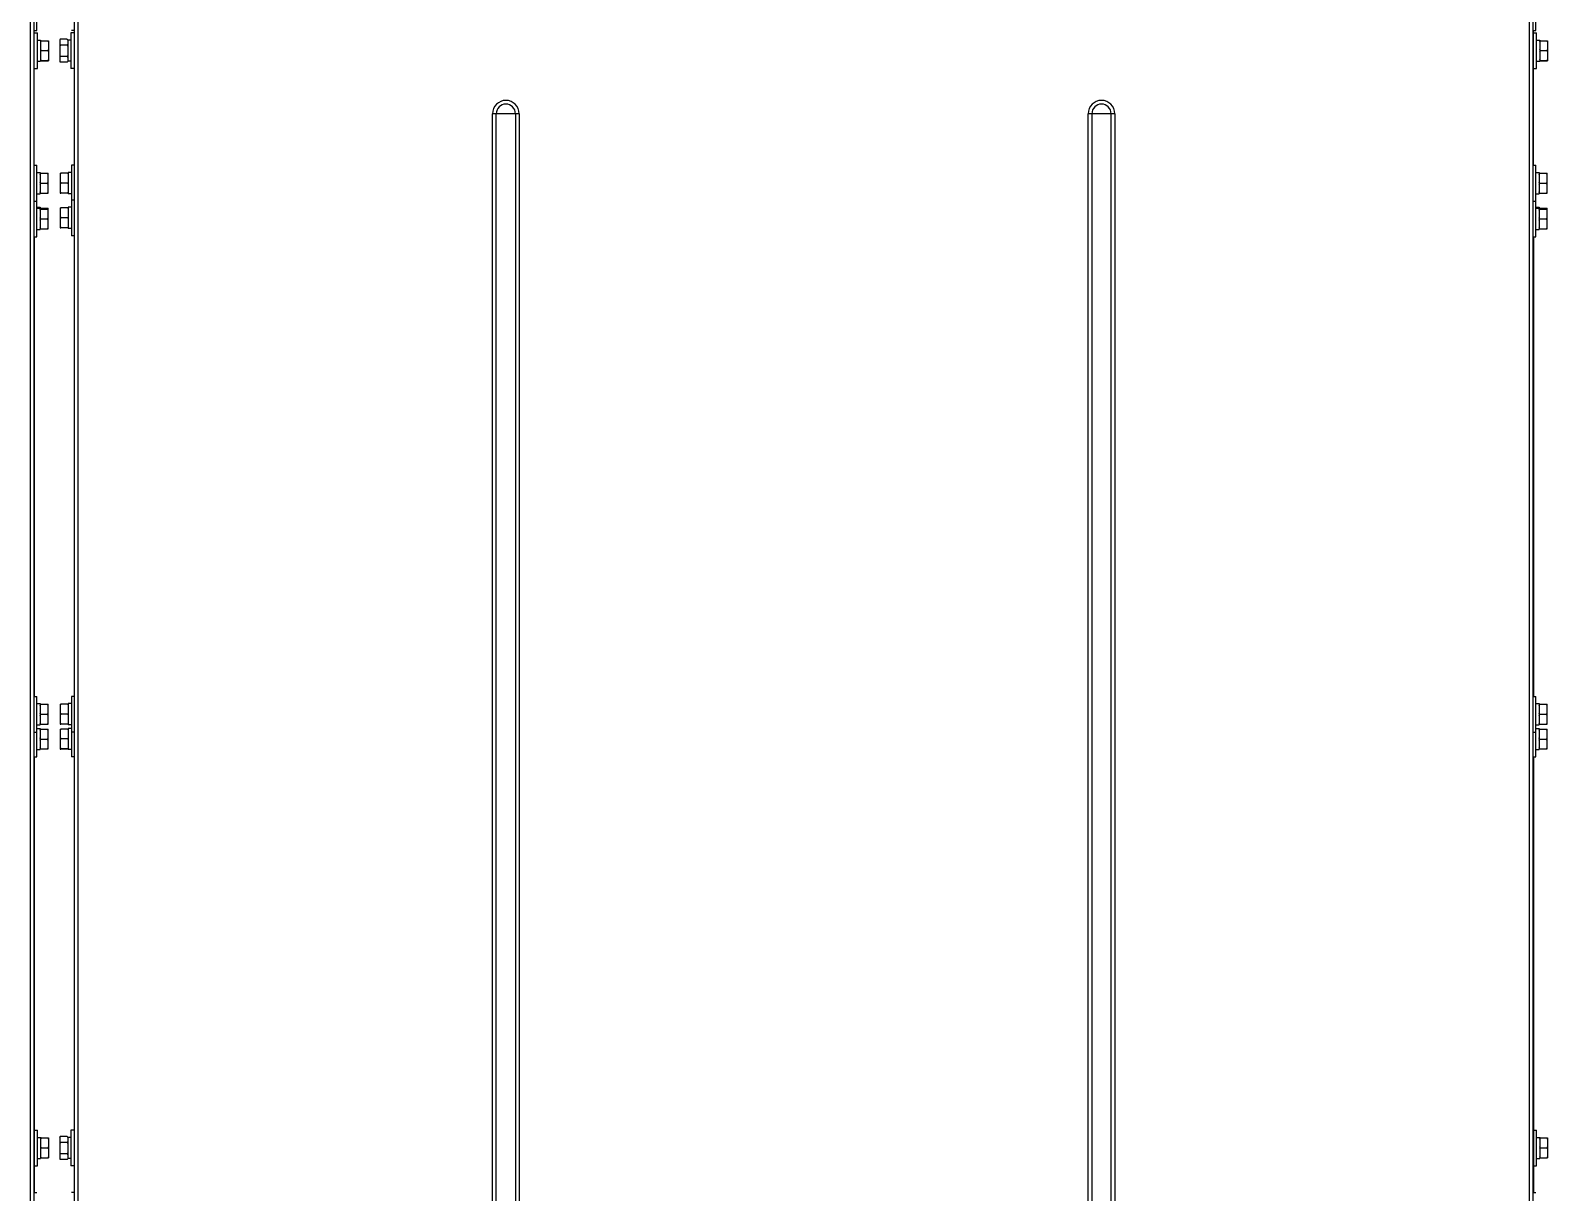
# Model space of a CAD drawing. Header units: millimetres. Extents: x 32496 to 166256, y 3504 to 23939.
# Drawn here: x 100639 to 101403, y 7343 to 7928 of the extents above; entities that cross this region are included whole.
import ezdxf

# ---------------------------------------------------------------- set-up
doc = ezdxf.new("R2010")
doc.units = ezdxf.units.MM
doc.layers.get('0').update_dxf_attribs({"lineweight": 35})
for name, color, linetype in [('2401-01144-S-M6-16HWM_1_0', 7, 'Continuous'), ('4215-19366_1_1_0', 7, 'Continuous'), ('4215-23304_2_1_1_0', 7, 'Continuous')]:
    doc.layers.add(name, color=color, linetype=linetype)

# ---------------------------------------------------------------- blocks, each defined once
blk = doc.blocks.new('gtrytrgtrr')
at = {"layer": '2401-01144-S-M6-16HWM_1_0', "color": 7, "linetype": 'Continuous'}
for p, q in [((68865.56, -73148.29), (68865.56, -73130.29)), ((69620.56, -73148.29), (69620.56, -73130.29)), ((68863.96, -73148.29), (68865.56, -73148.29)), ((68884.56, -73148.29), (68882.96, -73148.29)), ((69618.96, -73148.29), (69620.56, -73148.29)), ((68864.26, -73149.54), (68865.86, -73149.54)), ((68865.86, -73167.54), (68865.86, -73149.54)), ((68865.86, -73153.19), (68867.46, -73153.19)), ((68867.46, -73153.19), (68867.46, -73163.89)), ((68867.76, -73153.5), (68871.16, -73153.5)), ((68871.46, -73153.51), (68871.46, -73163.57)), ((68877.06, -73153.07), (68877.3, -73152.83)), ((68877.06, -73153.07), (68877.06, -73164.01)), ((68880.76, -73152.77), (68877.36, -73152.77)), ((68880.76, -73155.74), (68877.36, -73155.74)), ((68881.06, -73153.07), (68880.82, -73152.83)), ((68881.06, -73153.07), (68881.06, -73164.01)), ((68882.66, -73153.19), (68881.06, -73153.19)), ((68884.26, -73149.54), (68882.66, -73149.54)), ((68882.66, -73149.54), (68882.66, -73167.54)), ((69619.26, -73149.54), (69620.86, -73149.54)), ((69620.86, -73167.54), (69620.86, -73149.54)), ((69620.86, -73153.19), (69622.46, -73153.19)), ((69622.46, -73153.19), (69622.46, -73163.89)), ((69622.76, -73153.5), (69626.16, -73153.5)), ((69626.46, -73153.51), (69626.46, -73163.57)), ((68865.86, -73163.89), (68867.46, -73163.89)), ((68867.76, -73158.46), (68871.16, -73158.46)), ((68867.76, -73163.5), (68871.16, -73163.5)), ((68867.76, -73163.58), (68871.16, -73163.58)), ((68877.06, -73164.01), (68877.3, -73164.26)), ((68877.3, -73164.26), (68877.36, -73164.31)), ((68880.76, -73161.52), (68877.36, -73161.52)), ((68880.76, -73164.31), (68877.36, -73164.31)), ((68880.82, -73164.26), (68880.76, -73164.31)), ((68881.06, -73164.01), (68880.82, -73164.26)), ((68882.66, -73163.89), (68881.06, -73163.89)), ((69620.86, -73163.89), (69622.46, -73163.89)), ((69622.76, -73158.46), (69626.16, -73158.46)), ((69622.76, -73163.5), (69626.16, -73163.5)), ((69622.76, -73163.58), (69626.16, -73163.58)), ((68864.26, -73167.54), (68865.86, -73167.54)), ((68884.26, -73167.54), (68882.66, -73167.54)), ((69619.26, -73167.54), (69620.86, -73167.54)), ((68863.96, -73216.29), (68865.56, -73216.29)), ((68865.56, -73234.29), (68865.56, -73216.29)), ((68884.56, -73216.29), (68882.96, -73216.29)), ((68882.96, -73216.29), (68882.96, -73233.79)), ((69618.96, -73216.29), (69620.56, -73216.29)), ((69620.56, -73234.29), (69620.56, -73216.29)), ((68865.56, -73219.94), (68867.16, -73219.94)), ((68867.16, -73219.94), (68867.16, -73230.64)), ((68867.16, -73220.29), (68871.16, -73220.29)), ((68867.46, -73225.29), (68870.86, -73225.29)), ((68871.16, -73230.29), (68871.16, -73220.29)), ((68877.36, -73220.27), (68877.36, -73230.31)), ((68881.06, -73220.27), (68877.66, -73220.27)), ((68881.06, -73225.24), (68877.66, -73225.24)), ((68882.96, -73219.94), (68881.36, -73219.94)), ((68881.36, -73219.94), (68881.36, -73230.64)), ((69620.56, -73219.94), (69622.16, -73219.94)), ((69622.16, -73219.94), (69622.16, -73230.64)), ((69622.16, -73220.29), (69626.16, -73220.29)), ((69622.46, -73225.29), (69625.86, -73225.29)), ((69626.16, -73230.29), (69626.16, -73220.29)), ((68865.56, -73230.64), (68867.16, -73230.64)), ((68867.16, -73230.29), (68871.16, -73230.29)), ((68881.06, -73230.27), (68877.66, -73230.27)), ((68881.06, -73230.32), (68877.66, -73230.32)), ((68882.96, -73230.64), (68881.36, -73230.64)), ((69620.56, -73230.64), (69622.16, -73230.64)), ((69622.16, -73230.29), (69626.16, -73230.29)), ((68863.96, -73234.29), (68865.56, -73234.29)), ((68865.56, -73252.29), (68865.56, -73234.29)), ((68865.56, -73237.44), (68867.16, -73237.44)), ((68865.56, -73237.94), (68867.16, -73237.94)), ((68867.16, -73237.44), (68867.16, -73237.94)), ((68867.16, -73237.79), (68871.16, -73237.79)), ((68867.16, -73237.94), (68867.16, -73248.64)), ((68867.16, -73238.29), (68871.16, -73238.29)), ((68871.16, -73238.29), (68871.16, -73237.79)), ((68871.16, -73248.29), (68871.16, -73238.29)), ((68877.36, -73237.77), (68877.36, -73247.81)), ((68881.06, -73237.77), (68877.66, -73237.77)), ((68882.96, -73237.44), (68881.36, -73237.44)), ((68881.36, -73237.44), (68881.36, -73248.14)), ((68884.56, -73233.79), (68882.96, -73233.79)), ((68882.96, -73233.79), (68882.96, -73251.79)), ((69618.96, -73234.29), (69620.56, -73234.29)), ((69620.56, -73252.29), (69620.56, -73234.29)), ((69620.56, -73237.44), (69622.16, -73237.44)), ((69620.56, -73237.94), (69622.16, -73237.94)), ((69622.16, -73237.44), (69622.16, -73237.94)), ((69622.16, -73237.79), (69626.16, -73237.79)), ((69622.16, -73237.94), (69622.16, -73248.64)), ((69622.16, -73238.29), (69626.16, -73238.29)), ((69626.16, -73238.29), (69626.16, -73237.79)), ((69626.16, -73248.29), (69626.16, -73238.29)), ((68867.16, -73248.29), (68871.16, -73248.29)), ((68867.46, -73243.29), (68870.86, -73243.29)), ((68881.06, -73242.74), (68877.66, -73242.74)), ((68881.06, -73247.77), (68877.66, -73247.77)), ((68881.06, -73247.82), (68877.66, -73247.82)), ((68882.96, -73248.14), (68881.36, -73248.14)), ((69622.16, -73248.29), (69626.16, -73248.29)), ((69622.46, -73243.29), (69625.86, -73243.29)), ((68863.96, -73252.29), (68865.56, -73252.29)), ((68865.56, -73248.64), (68867.16, -73248.64)), ((68884.56, -73251.79), (68882.96, -73251.79)), ((69618.96, -73252.29), (69620.56, -73252.29)), ((69620.56, -73248.64), (69622.16, -73248.64)), ((68863.96, -73483.79), (68865.56, -73483.79)), ((68865.56, -73501.79), (68865.56, -73483.79)), ((68884.56, -73483.79), (68882.96, -73483.79)), ((68882.96, -73483.79), (68882.96, -73501.79)), ((69618.96, -73483.79), (69620.56, -73483.79)), ((69620.56, -73501.79), (69620.56, -73483.79)), ((68865.56, -73487.44), (68867.16, -73487.44)), ((68867.16, -73487.44), (68867.16, -73498.14)), ((68867.16, -73487.79), (68871.16, -73487.79)), ((68867.46, -73492.79), (68870.86, -73492.79)), ((68871.16, -73497.79), (68871.16, -73487.79)), ((68877.36, -73487.77), (68877.36, -73497.81)), ((68881.06, -73487.77), (68877.66, -73487.77)), ((68881.06, -73492.74), (68877.66, -73492.74)), ((68882.96, -73487.44), (68881.36, -73487.44)), ((68881.36, -73487.44), (68881.36, -73498.14)), ((69620.56, -73487.44), (69622.16, -73487.44)), ((69622.16, -73487.44), (69622.16, -73498.14)), ((69622.16, -73487.79), (69626.16, -73487.79)), ((69622.46, -73492.79), (69625.86, -73492.79)), ((69626.16, -73497.79), (69626.16, -73487.79)), ((68865.56, -73498.14), (68867.16, -73498.14)), ((68865.56, -73499.94), (68867.16, -73499.94)), ((68867.16, -73497.79), (68871.16, -73497.79)), ((68867.16, -73499.94), (68867.16, -73510.64)), ((68867.16, -73500.29), (68871.16, -73500.29)), ((68871.16, -73510.29), (68871.16, -73500.29)), ((68877.36, -73500.27), (68877.36, -73510.31)), ((68881.06, -73497.77), (68877.66, -73497.77)), ((68881.06, -73497.82), (68877.66, -73497.82)), ((68881.06, -73500.27), (68877.66, -73500.27)), ((68882.96, -73498.14), (68881.36, -73498.14)), ((68882.96, -73499.94), (68881.36, -73499.94)), ((68881.36, -73499.94), (68881.36, -73510.64)), ((69620.56, -73498.14), (69622.16, -73498.14)), ((69620.56, -73499.94), (69622.16, -73499.94)), ((69622.16, -73497.79), (69626.16, -73497.79)), ((69622.16, -73499.94), (69622.16, -73510.64)), ((69622.16, -73500.29), (69626.16, -73500.29)), ((69626.16, -73510.29), (69626.16, -73500.29)), ((68863.96, -73501.79), (68865.56, -73501.79)), ((68865.56, -73514.29), (68865.56, -73501.79)), ((68867.46, -73505.29), (68870.86, -73505.29)), ((68881.06, -73505.24), (68877.66, -73505.24)), ((68884.56, -73501.79), (68882.96, -73501.79)), ((68882.96, -73501.79), (68882.96, -73514.29)), ((69618.96, -73501.79), (69620.56, -73501.79)), ((69620.56, -73514.29), (69620.56, -73501.79)), ((69622.46, -73505.29), (69625.86, -73505.29)), ((68863.96, -73514.29), (68865.56, -73514.29)), ((68865.56, -73510.64), (68867.16, -73510.64)), ((68867.16, -73510.29), (68871.16, -73510.29)), ((68881.06, -73510.27), (68877.66, -73510.27)), ((68881.06, -73510.32), (68877.66, -73510.32)), ((68882.96, -73510.64), (68881.36, -73510.64)), ((68884.56, -73514.29), (68882.96, -73514.29)), ((69618.96, -73514.29), (69620.56, -73514.29)), ((69620.56, -73510.64), (69622.16, -73510.64)), ((69622.16, -73510.29), (69626.16, -73510.29)), ((68864.26, -73702.29), (68865.86, -73702.29)), ((68865.86, -73720.29), (68865.86, -73702.29)), ((68865.86, -73705.94), (68867.46, -73705.94)), ((68867.46, -73705.94), (68867.46, -73716.64)), ((68867.76, -73706.25), (68871.16, -73706.25)), ((68871.46, -73706.26), (68871.46, -73716.32)), ((68877.06, -73705.82), (68877.3, -73705.58)), ((68877.06, -73705.82), (68877.06, -73716.76)), ((68880.76, -73705.52), (68877.36, -73705.52)), ((68881.06, -73705.82), (68880.82, -73705.58)), ((68881.06, -73705.82), (68881.06, -73716.76)), ((68882.66, -73705.94), (68881.06, -73705.94)), ((68884.26, -73702.29), (68882.66, -73702.29)), ((68882.66, -73702.29), (68882.66, -73720.29)), ((69619.26, -73702.29), (69620.86, -73702.29)), ((69620.86, -73720.29), (69620.86, -73702.29)), ((69620.86, -73705.94), (69622.46, -73705.94)), ((69622.46, -73705.94), (69622.46, -73716.64)), ((69622.76, -73706.25), (69626.16, -73706.25)), ((69626.46, -73706.26), (69626.46, -73716.32)), ((68867.76, -73711.21), (68871.16, -73711.21)), ((68880.76, -73708.49), (68877.36, -73708.49)), ((68880.76, -73714.27), (68877.36, -73714.27)), ((69622.76, -73711.21), (69626.16, -73711.21)), ((68864.26, -73720.29), (68865.86, -73720.29)), ((68865.86, -73716.64), (68867.46, -73716.64)), ((68867.76, -73716.25), (68871.16, -73716.25)), ((68867.76, -73716.33), (68871.16, -73716.33)), ((68877.06, -73716.76), (68877.3, -73717.01)), ((68877.3, -73717.01), (68877.36, -73717.06)), ((68880.76, -73717.06), (68877.36, -73717.06)), ((68880.82, -73717.01), (68880.76, -73717.06)), ((68881.06, -73716.76), (68880.82, -73717.01)), ((68882.66, -73716.64), (68881.06, -73716.64)), ((68884.26, -73720.29), (68882.66, -73720.29)), ((69619.26, -73720.29), (69620.86, -73720.29)), ((69620.86, -73716.64), (69622.46, -73716.64)), ((69622.76, -73716.25), (69626.16, -73716.25)), ((69622.76, -73716.33), (69626.16, -73716.33)), ((68863.96, -73733.79), (68865.56, -73733.79)), ((68884.56, -73733.79), (68882.96, -73733.79)), ((69618.96, -73733.79), (69620.56, -73733.79))]:
    blk.add_line(p, q, dxfattribs=at)
for points, knots in [([(68867.76, -73153.5), (68867.74, -73153.5), (68867.64, -73153.5), (68867.54, -73153.51), (68867.46, -73153.51)], [0, 0, 0, 0, 0.265501, 1, 1, 1, 1]), ([(68867.46, -73154.07), (68867.48, -73154.02), (68867.58, -73153.83), (68867.68, -73153.64), (68867.76, -73153.5)], [0, 0, 0, 0, 0.249101, 1, 1, 1, 1]), ([(68871.16, -73153.5), (68871.19, -73153.5), (68871.29, -73153.5), (68871.39, -73153.51), (68871.46, -73153.51)], [0, 0, 0, 0, 0.265502, 1, 1, 1, 1]), ([(68871.46, -73154.07), (68871.44, -73154.02), (68871.35, -73153.83), (68871.24, -73153.64), (68871.16, -73153.5)], [0, 0, 0, 0, 0.249101, 1, 1, 1, 1]), ([(68877.36, -73152.77), (68877.34, -73152.8), (68877.23, -73152.91), (68877.13, -73153.02), (68877.06, -73153.11)], [0, 0, 0, 0, 0.255073, 1, 1, 1, 1]), ([(68877.06, -73155.4), (68877.09, -73155.43), (68877.18, -73155.55), (68877.28, -73155.66), (68877.36, -73155.74)], [0, 0, 0, 0, 0.24485, 1, 1, 1, 1]), ([(68880.76, -73152.77), (68880.79, -73152.8), (68880.89, -73152.91), (68880.99, -73153.02), (68881.06, -73153.11)], [0, 0, 0, 0, 0.255072, 1, 1, 1, 1]), ([(68881.06, -73155.4), (68881.04, -73155.43), (68880.94, -73155.55), (68880.84, -73155.66), (68880.76, -73155.74)], [0, 0, 0, 0, 0.24485, 1, 1, 1, 1]), ([(69622.76, -73153.5), (69622.74, -73153.5), (69622.64, -73153.5), (69622.54, -73153.51), (69622.46, -73153.51)], [0, 0, 0, 0, 0.265501, 1, 1, 1, 1]), ([(69622.46, -73154.07), (69622.48, -73154.02), (69622.58, -73153.83), (69622.68, -73153.64), (69622.76, -73153.5)], [0, 0, 0, 0, 0.249101, 1, 1, 1, 1]), ([(69626.16, -73153.5), (69626.19, -73153.5), (69626.29, -73153.5), (69626.39, -73153.51), (69626.46, -73153.51)], [0, 0, 0, 0, 0.265502, 1, 1, 1, 1]), ([(69626.46, -73154.07), (69626.44, -73154.02), (69626.35, -73153.83), (69626.24, -73153.64), (69626.16, -73153.5)], [0, 0, 0, 0, 0.249101, 1, 1, 1, 1]), ([(68867.76, -73158.46), (68867.74, -73158.41), (68867.63, -73158.23), (68867.53, -73158.04), (68867.46, -73157.89)], [0, 0, 0, 0, 0.250932, 1, 1, 1, 1]), ([(68867.46, -73159.03), (68867.48, -73158.98), (68867.58, -73158.79), (68867.68, -73158.6), (68867.76, -73158.46)], [0, 0, 0, 0, 0.249211, 1, 1, 1, 1]), ([(68867.76, -73163.5), (68867.74, -73163.45), (68867.63, -73163.26), (68867.53, -73163.07), (68867.46, -73162.92)], [0, 0, 0, 0, 0.250824, 1, 1, 1, 1]), ([(68867.46, -73163.51), (68867.49, -73163.51), (68867.59, -73163.5), (68867.69, -73163.5), (68867.76, -73163.5)], [0, 0, 0, 0, 0.233702, 1, 1, 1, 1]), ([(68867.76, -73163.58), (68867.74, -73163.58), (68867.64, -73163.58), (68867.54, -73163.58), (68867.46, -73163.57)], [0, 0, 0, 0, 0.265501, 1, 1, 1, 1]), ([(68871.16, -73158.46), (68871.19, -73158.41), (68871.3, -73158.23), (68871.39, -73158.04), (68871.46, -73157.89)], [0, 0, 0, 0, 0.250932, 1, 1, 1, 1]), ([(68871.46, -73159.03), (68871.44, -73158.98), (68871.35, -73158.79), (68871.24, -73158.6), (68871.16, -73158.46)], [0, 0, 0, 0, 0.249211, 1, 1, 1, 1]), ([(68871.16, -73163.5), (68871.19, -73163.45), (68871.3, -73163.26), (68871.39, -73163.07), (68871.46, -73162.92)], [0, 0, 0, 0, 0.250825, 1, 1, 1, 1]), ([(68871.46, -73163.51), (68871.44, -73163.51), (68871.34, -73163.5), (68871.24, -73163.5), (68871.16, -73163.5)], [0, 0, 0, 0, 0.233703, 1, 1, 1, 1]), ([(68871.16, -73163.58), (68871.19, -73163.58), (68871.29, -73163.58), (68871.39, -73163.58), (68871.46, -73163.57)], [0, 0, 0, 0, 0.265502, 1, 1, 1, 1]), ([(68877.36, -73161.52), (68877.34, -73161.54), (68877.23, -73161.65), (68877.13, -73161.75), (68877.06, -73161.84)], [0, 0, 0, 0, 0.255647, 1, 1, 1, 1]), ([(68877.06, -73163.99), (68877.08, -73164.02), (68877.16, -73164.11), (68877.24, -73164.19), (68877.3, -73164.26)], [0, 0, 0, 0, 0.245193, 1, 1, 1, 1]), ([(68880.76, -73161.52), (68880.79, -73161.54), (68880.89, -73161.65), (68880.99, -73161.75), (68881.06, -73161.84)], [0, 0, 0, 0, 0.255646, 1, 1, 1, 1]), ([(68881.06, -73163.99), (68881.04, -73164.02), (68880.97, -73164.11), (68880.88, -73164.19), (68880.82, -73164.26)], [0, 0, 0, 0, 0.245193, 1, 1, 1, 1]), ([(69622.76, -73158.46), (69622.74, -73158.41), (69622.63, -73158.23), (69622.53, -73158.04), (69622.46, -73157.89)], [0, 0, 0, 0, 0.250932, 1, 1, 1, 1]), ([(69622.46, -73159.03), (69622.48, -73158.98), (69622.58, -73158.79), (69622.68, -73158.6), (69622.76, -73158.46)], [0, 0, 0, 0, 0.249211, 1, 1, 1, 1]), ([(69622.76, -73163.5), (69622.74, -73163.45), (69622.63, -73163.26), (69622.53, -73163.07), (69622.46, -73162.92)], [0, 0, 0, 0, 0.250824, 1, 1, 1, 1]), ([(69622.46, -73163.51), (69622.49, -73163.51), (69622.59, -73163.5), (69622.69, -73163.5), (69622.76, -73163.5)], [0, 0, 0, 0, 0.233702, 1, 1, 1, 1]), ([(69622.76, -73163.58), (69622.74, -73163.58), (69622.64, -73163.58), (69622.54, -73163.58), (69622.46, -73163.57)], [0, 0, 0, 0, 0.265501, 1, 1, 1, 1]), ([(69626.16, -73158.46), (69626.19, -73158.41), (69626.3, -73158.23), (69626.39, -73158.04), (69626.46, -73157.89)], [0, 0, 0, 0, 0.250932, 1, 1, 1, 1]), ([(69626.46, -73159.03), (69626.44, -73158.98), (69626.35, -73158.79), (69626.24, -73158.6), (69626.16, -73158.46)], [0, 0, 0, 0, 0.249211, 1, 1, 1, 1]), ([(69626.16, -73163.5), (69626.19, -73163.45), (69626.3, -73163.26), (69626.39, -73163.07), (69626.46, -73162.92)], [0, 0, 0, 0, 0.250825, 1, 1, 1, 1]), ([(69626.46, -73163.51), (69626.44, -73163.51), (69626.34, -73163.5), (69626.24, -73163.5), (69626.16, -73163.5)], [0, 0, 0, 0, 0.233703, 1, 1, 1, 1]), ([(69626.16, -73163.58), (69626.19, -73163.58), (69626.29, -73163.58), (69626.39, -73163.58), (69626.46, -73163.57)], [0, 0, 0, 0, 0.265502, 1, 1, 1, 1]), ([(68867.16, -73220.86), (68867.18, -73220.81), (68867.28, -73220.62), (68867.38, -73220.43), (68867.46, -73220.29)], [0, 0, 0, 0, 0.249157, 1, 1, 1, 1]), ([(68867.46, -73225.29), (68867.44, -73225.24), (68867.33, -73225.06), (68867.23, -73224.87), (68867.16, -73224.72)], [0, 0, 0, 0, 0.250877, 1, 1, 1, 1]), ([(68867.16, -73225.86), (68867.18, -73225.81), (68867.28, -73225.62), (68867.38, -73225.43), (68867.46, -73225.29)], [0, 0, 0, 0, 0.249157, 1, 1, 1, 1]), ([(68871.16, -73220.86), (68871.14, -73220.81), (68871.05, -73220.62), (68870.94, -73220.43), (68870.86, -73220.29)], [0, 0, 0, 0, 0.249157, 1, 1, 1, 1]), ([(68870.86, -73225.29), (68870.89, -73225.24), (68871, -73225.06), (68871.09, -73224.87), (68871.16, -73224.72)], [0, 0, 0, 0, 0.250877, 1, 1, 1, 1]), ([(68871.16, -73225.86), (68871.14, -73225.81), (68871.05, -73225.62), (68870.94, -73225.43), (68870.86, -73225.29)], [0, 0, 0, 0, 0.249157, 1, 1, 1, 1]), ([(68877.36, -73220.27), (68877.39, -73220.27), (68877.49, -73220.27), (68877.59, -73220.27), (68877.66, -73220.27)], [0, 0, 0, 0, 0.23369, 1, 1, 1, 1]), ([(68877.66, -73220.27), (68877.64, -73220.31), (68877.53, -73220.5), (68877.43, -73220.69), (68877.36, -73220.83)], [0, 0, 0, 0, 0.250911, 1, 1, 1, 1]), ([(68877.36, -73224.67), (68877.38, -73224.72), (68877.48, -73224.91), (68877.58, -73225.1), (68877.66, -73225.24)], [0, 0, 0, 0, 0.249123, 1, 1, 1, 1]), ([(68877.66, -73225.24), (68877.64, -73225.29), (68877.53, -73225.48), (68877.43, -73225.67), (68877.36, -73225.81)], [0, 0, 0, 0, 0.250845, 1, 1, 1, 1]), ([(68881.36, -73220.27), (68881.34, -73220.27), (68881.24, -73220.27), (68881.14, -73220.27), (68881.06, -73220.27)], [0, 0, 0, 0, 0.23369, 1, 1, 1, 1]), ([(68881.06, -73220.27), (68881.09, -73220.31), (68881.2, -73220.5), (68881.29, -73220.69), (68881.36, -73220.83)], [0, 0, 0, 0, 0.25091, 1, 1, 1, 1]), ([(68881.36, -73224.67), (68881.34, -73224.72), (68881.25, -73224.91), (68881.14, -73225.1), (68881.06, -73225.24)], [0, 0, 0, 0, 0.249123, 1, 1, 1, 1]), ([(68881.06, -73225.24), (68881.09, -73225.29), (68881.2, -73225.48), (68881.29, -73225.67), (68881.36, -73225.81)], [0, 0, 0, 0, 0.250844, 1, 1, 1, 1]), ([(69622.16, -73220.86), (69622.18, -73220.81), (69622.28, -73220.62), (69622.38, -73220.43), (69622.46, -73220.29)], [0, 0, 0, 0, 0.249157, 1, 1, 1, 1]), ([(69622.46, -73225.29), (69622.44, -73225.24), (69622.33, -73225.06), (69622.23, -73224.87), (69622.16, -73224.72)], [0, 0, 0, 0, 0.250877, 1, 1, 1, 1]), ([(69622.16, -73225.86), (69622.18, -73225.81), (69622.28, -73225.62), (69622.38, -73225.43), (69622.46, -73225.29)], [0, 0, 0, 0, 0.249157, 1, 1, 1, 1]), ([(69626.16, -73220.86), (69626.14, -73220.81), (69626.05, -73220.62), (69625.94, -73220.43), (69625.86, -73220.29)], [0, 0, 0, 0, 0.249157, 1, 1, 1, 1]), ([(69625.86, -73225.29), (69625.89, -73225.24), (69626, -73225.06), (69626.09, -73224.87), (69626.16, -73224.72)], [0, 0, 0, 0, 0.250877, 1, 1, 1, 1]), ([(69626.16, -73225.86), (69626.14, -73225.81), (69626.05, -73225.62), (69625.94, -73225.43), (69625.86, -73225.29)], [0, 0, 0, 0, 0.249157, 1, 1, 1, 1]), ([(68867.46, -73230.29), (68867.44, -73230.24), (68867.33, -73230.06), (68867.23, -73229.87), (68867.16, -73229.72)], [0, 0, 0, 0, 0.250877, 1, 1, 1, 1]), ([(68870.86, -73230.29), (68870.89, -73230.24), (68871, -73230.06), (68871.09, -73229.87), (68871.16, -73229.72)], [0, 0, 0, 0, 0.250877, 1, 1, 1, 1]), ([(68877.36, -73229.69), (68877.38, -73229.74), (68877.48, -73229.93), (68877.58, -73230.12), (68877.66, -73230.27)], [0, 0, 0, 0, 0.24919, 1, 1, 1, 1]), ([(68877.66, -73230.27), (68877.64, -73230.27), (68877.54, -73230.27), (68877.44, -73230.27), (68877.36, -73230.27)], [0, 0, 0, 0, 0.265514, 1, 1, 1, 1]), ([(68877.36, -73230.31), (68877.39, -73230.31), (68877.49, -73230.31), (68877.59, -73230.32), (68877.66, -73230.32)], [0, 0, 0, 0, 0.23369, 1, 1, 1, 1]), ([(68881.36, -73229.69), (68881.34, -73229.74), (68881.25, -73229.93), (68881.14, -73230.12), (68881.06, -73230.27)], [0, 0, 0, 0, 0.24919, 1, 1, 1, 1]), ([(68881.06, -73230.27), (68881.09, -73230.27), (68881.19, -73230.27), (68881.29, -73230.27), (68881.36, -73230.27)], [0, 0, 0, 0, 0.265512, 1, 1, 1, 1]), ([(68881.36, -73230.31), (68881.34, -73230.31), (68881.24, -73230.31), (68881.14, -73230.32), (68881.06, -73230.32)], [0, 0, 0, 0, 0.23369, 1, 1, 1, 1]), ([(69622.46, -73230.29), (69622.44, -73230.24), (69622.33, -73230.06), (69622.23, -73229.87), (69622.16, -73229.72)], [0, 0, 0, 0, 0.250877, 1, 1, 1, 1]), ([(69625.86, -73230.29), (69625.89, -73230.24), (69626, -73230.06), (69626.09, -73229.87), (69626.16, -73229.72)], [0, 0, 0, 0, 0.250877, 1, 1, 1, 1]), ([(68867.16, -73238.86), (68867.18, -73238.81), (68867.28, -73238.62), (68867.38, -73238.43), (68867.46, -73238.29)], [0, 0, 0, 0, 0.249157, 1, 1, 1, 1]), ([(68867.2, -73238.29), (68867.22, -73238.25), (68867.3, -73238.08), (68867.39, -73237.91), (68867.46, -73237.79)], [0, 0, 0, 0, 0.249269, 1, 1, 1, 1]), ([(68871.13, -73238.29), (68871.11, -73238.25), (68871.02, -73238.08), (68870.93, -73237.91), (68870.86, -73237.79)], [0, 0, 0, 0, 0.249268, 1, 1, 1, 1]), ([(68871.16, -73238.86), (68871.14, -73238.81), (68871.05, -73238.62), (68870.94, -73238.43), (68870.86, -73238.29)], [0, 0, 0, 0, 0.249157, 1, 1, 1, 1]), ([(68877.36, -73237.77), (68877.39, -73237.77), (68877.49, -73237.77), (68877.59, -73237.77), (68877.66, -73237.77)], [0, 0, 0, 0, 0.23369, 1, 1, 1, 1]), ([(68877.66, -73237.77), (68877.64, -73237.81), (68877.53, -73238), (68877.43, -73238.19), (68877.36, -73238.33)], [0, 0, 0, 0, 0.250911, 1, 1, 1, 1]), ([(68881.36, -73237.77), (68881.34, -73237.77), (68881.24, -73237.77), (68881.14, -73237.77), (68881.06, -73237.77)], [0, 0, 0, 0, 0.23369, 1, 1, 1, 1]), ([(68881.06, -73237.77), (68881.09, -73237.81), (68881.2, -73238), (68881.29, -73238.19), (68881.36, -73238.33)], [0, 0, 0, 0, 0.25091, 1, 1, 1, 1]), ([(69622.16, -73238.86), (69622.18, -73238.81), (69622.28, -73238.62), (69622.38, -73238.43), (69622.46, -73238.29)], [0, 0, 0, 0, 0.249157, 1, 1, 1, 1]), ([(69622.2, -73238.29), (69622.22, -73238.25), (69622.3, -73238.08), (69622.39, -73237.91), (69622.46, -73237.79)], [0, 0, 0, 0, 0.249269, 1, 1, 1, 1]), ([(69626.13, -73238.29), (69626.11, -73238.25), (69626.02, -73238.08), (69625.93, -73237.91), (69625.86, -73237.79)], [0, 0, 0, 0, 0.249268, 1, 1, 1, 1]), ([(69626.16, -73238.86), (69626.14, -73238.81), (69626.05, -73238.62), (69625.94, -73238.43), (69625.86, -73238.29)], [0, 0, 0, 0, 0.249157, 1, 1, 1, 1]), ([(68867.46, -73243.29), (68867.44, -73243.24), (68867.33, -73243.06), (68867.23, -73242.87), (68867.16, -73242.72)], [0, 0, 0, 0, 0.250877, 1, 1, 1, 1]), ([(68867.16, -73243.86), (68867.18, -73243.81), (68867.28, -73243.62), (68867.38, -73243.43), (68867.46, -73243.29)], [0, 0, 0, 0, 0.249157, 1, 1, 1, 1]), ([(68867.46, -73248.29), (68867.44, -73248.24), (68867.33, -73248.06), (68867.23, -73247.87), (68867.16, -73247.72)], [0, 0, 0, 0, 0.250877, 1, 1, 1, 1]), ([(68870.86, -73243.29), (68870.89, -73243.24), (68871, -73243.06), (68871.09, -73242.87), (68871.16, -73242.72)], [0, 0, 0, 0, 0.250877, 1, 1, 1, 1]), ([(68871.16, -73243.86), (68871.14, -73243.81), (68871.05, -73243.62), (68870.94, -73243.43), (68870.86, -73243.29)], [0, 0, 0, 0, 0.249157, 1, 1, 1, 1]), ([(68870.86, -73248.29), (68870.89, -73248.24), (68871, -73248.06), (68871.09, -73247.87), (68871.16, -73247.72)], [0, 0, 0, 0, 0.250877, 1, 1, 1, 1]), ([(68877.36, -73242.17), (68877.38, -73242.22), (68877.48, -73242.41), (68877.58, -73242.6), (68877.66, -73242.74)], [0, 0, 0, 0, 0.249123, 1, 1, 1, 1]), ([(68877.66, -73242.74), (68877.64, -73242.79), (68877.53, -73242.98), (68877.43, -73243.17), (68877.36, -73243.31)], [0, 0, 0, 0, 0.250845, 1, 1, 1, 1]), ([(68877.36, -73247.19), (68877.38, -73247.24), (68877.48, -73247.43), (68877.58, -73247.62), (68877.66, -73247.77)], [0, 0, 0, 0, 0.24919, 1, 1, 1, 1]), ([(68877.66, -73247.77), (68877.64, -73247.77), (68877.54, -73247.77), (68877.44, -73247.77), (68877.36, -73247.77)], [0, 0, 0, 0, 0.265514, 1, 1, 1, 1]), ([(68877.36, -73247.81), (68877.39, -73247.81), (68877.49, -73247.81), (68877.59, -73247.82), (68877.66, -73247.82)], [0, 0, 0, 0, 0.23369, 1, 1, 1, 1]), ([(68881.36, -73242.17), (68881.34, -73242.22), (68881.25, -73242.41), (68881.14, -73242.6), (68881.06, -73242.74)], [0, 0, 0, 0, 0.249123, 1, 1, 1, 1]), ([(68881.06, -73242.74), (68881.09, -73242.79), (68881.2, -73242.98), (68881.29, -73243.17), (68881.36, -73243.31)], [0, 0, 0, 0, 0.250844, 1, 1, 1, 1]), ([(68881.36, -73247.19), (68881.34, -73247.24), (68881.25, -73247.43), (68881.14, -73247.62), (68881.06, -73247.77)], [0, 0, 0, 0, 0.24919, 1, 1, 1, 1]), ([(68881.06, -73247.77), (68881.09, -73247.77), (68881.19, -73247.77), (68881.29, -73247.77), (68881.36, -73247.77)], [0, 0, 0, 0, 0.265512, 1, 1, 1, 1]), ([(68881.36, -73247.81), (68881.34, -73247.81), (68881.24, -73247.81), (68881.14, -73247.82), (68881.06, -73247.82)], [0, 0, 0, 0, 0.23369, 1, 1, 1, 1]), ([(69622.46, -73243.29), (69622.44, -73243.24), (69622.33, -73243.06), (69622.23, -73242.87), (69622.16, -73242.72)], [0, 0, 0, 0, 0.250877, 1, 1, 1, 1]), ([(69622.16, -73243.86), (69622.18, -73243.81), (69622.28, -73243.62), (69622.38, -73243.43), (69622.46, -73243.29)], [0, 0, 0, 0, 0.249157, 1, 1, 1, 1]), ([(69622.46, -73248.29), (69622.44, -73248.24), (69622.33, -73248.06), (69622.23, -73247.87), (69622.16, -73247.72)], [0, 0, 0, 0, 0.250877, 1, 1, 1, 1]), ([(69625.86, -73243.29), (69625.89, -73243.24), (69626, -73243.06), (69626.09, -73242.87), (69626.16, -73242.72)], [0, 0, 0, 0, 0.250877, 1, 1, 1, 1]), ([(69626.16, -73243.86), (69626.14, -73243.81), (69626.05, -73243.62), (69625.94, -73243.43), (69625.86, -73243.29)], [0, 0, 0, 0, 0.249157, 1, 1, 1, 1]), ([(69625.86, -73248.29), (69625.89, -73248.24), (69626, -73248.06), (69626.09, -73247.87), (69626.16, -73247.72)], [0, 0, 0, 0, 0.250877, 1, 1, 1, 1]), ([(68867.16, -73488.36), (68867.18, -73488.31), (68867.28, -73488.12), (68867.38, -73487.93), (68867.46, -73487.79)], [0, 0, 0, 0, 0.249157, 1, 1, 1, 1]), ([(68867.46, -73492.79), (68867.44, -73492.74), (68867.33, -73492.56), (68867.23, -73492.37), (68867.16, -73492.22)], [0, 0, 0, 0, 0.250877, 1, 1, 1, 1]), ([(68867.16, -73493.36), (68867.18, -73493.31), (68867.28, -73493.12), (68867.38, -73492.93), (68867.46, -73492.79)], [0, 0, 0, 0, 0.249157, 1, 1, 1, 1]), ([(68871.16, -73488.36), (68871.14, -73488.31), (68871.05, -73488.12), (68870.94, -73487.93), (68870.86, -73487.79)], [0, 0, 0, 0, 0.249157, 1, 1, 1, 1]), ([(68870.86, -73492.79), (68870.89, -73492.74), (68871, -73492.56), (68871.09, -73492.37), (68871.16, -73492.22)], [0, 0, 0, 0, 0.250877, 1, 1, 1, 1]), ([(68871.16, -73493.36), (68871.14, -73493.31), (68871.05, -73493.12), (68870.94, -73492.93), (68870.86, -73492.79)], [0, 0, 0, 0, 0.249157, 1, 1, 1, 1]), ([(68877.36, -73487.77), (68877.39, -73487.77), (68877.49, -73487.77), (68877.59, -73487.77), (68877.66, -73487.77)], [0, 0, 0, 0, 0.23369, 1, 1, 1, 1]), ([(68877.66, -73487.77), (68877.64, -73487.81), (68877.53, -73488), (68877.43, -73488.19), (68877.36, -73488.33)], [0, 0, 0, 0, 0.250911, 1, 1, 1, 1]), ([(68877.36, -73492.17), (68877.38, -73492.22), (68877.48, -73492.41), (68877.58, -73492.6), (68877.66, -73492.74)], [0, 0, 0, 0, 0.249123, 1, 1, 1, 1]), ([(68877.66, -73492.74), (68877.64, -73492.79), (68877.53, -73492.98), (68877.43, -73493.17), (68877.36, -73493.31)], [0, 0, 0, 0, 0.250845, 1, 1, 1, 1]), ([(68881.36, -73487.77), (68881.34, -73487.77), (68881.24, -73487.77), (68881.14, -73487.77), (68881.06, -73487.77)], [0, 0, 0, 0, 0.23369, 1, 1, 1, 1]), ([(68881.06, -73487.77), (68881.09, -73487.81), (68881.2, -73488), (68881.29, -73488.19), (68881.36, -73488.33)], [0, 0, 0, 0, 0.25091, 1, 1, 1, 1]), ([(68881.36, -73492.17), (68881.34, -73492.22), (68881.25, -73492.41), (68881.14, -73492.6), (68881.06, -73492.74)], [0, 0, 0, 0, 0.249123, 1, 1, 1, 1]), ([(68881.06, -73492.74), (68881.09, -73492.79), (68881.2, -73492.98), (68881.29, -73493.17), (68881.36, -73493.31)], [0, 0, 0, 0, 0.250844, 1, 1, 1, 1]), ([(69622.16, -73488.36), (69622.18, -73488.31), (69622.28, -73488.12), (69622.38, -73487.93), (69622.46, -73487.79)], [0, 0, 0, 0, 0.249157, 1, 1, 1, 1]), ([(69622.46, -73492.79), (69622.44, -73492.74), (69622.33, -73492.56), (69622.23, -73492.37), (69622.16, -73492.22)], [0, 0, 0, 0, 0.250877, 1, 1, 1, 1]), ([(69622.16, -73493.36), (69622.18, -73493.31), (69622.28, -73493.12), (69622.38, -73492.93), (69622.46, -73492.79)], [0, 0, 0, 0, 0.249157, 1, 1, 1, 1]), ([(69626.16, -73488.36), (69626.14, -73488.31), (69626.05, -73488.12), (69625.94, -73487.93), (69625.86, -73487.79)], [0, 0, 0, 0, 0.249157, 1, 1, 1, 1]), ([(69625.86, -73492.79), (69625.89, -73492.74), (69626, -73492.56), (69626.09, -73492.37), (69626.16, -73492.22)], [0, 0, 0, 0, 0.250877, 1, 1, 1, 1]), ([(69626.16, -73493.36), (69626.14, -73493.31), (69626.05, -73493.12), (69625.94, -73492.93), (69625.86, -73492.79)], [0, 0, 0, 0, 0.249157, 1, 1, 1, 1]), ([(68867.46, -73497.79), (68867.44, -73497.74), (68867.33, -73497.56), (68867.23, -73497.37), (68867.16, -73497.22)], [0, 0, 0, 0, 0.250877, 1, 1, 1, 1]), ([(68867.16, -73500.86), (68867.18, -73500.81), (68867.28, -73500.62), (68867.38, -73500.43), (68867.46, -73500.29)], [0, 0, 0, 0, 0.249157, 1, 1, 1, 1]), ([(68870.86, -73497.79), (68870.89, -73497.74), (68871, -73497.56), (68871.09, -73497.37), (68871.16, -73497.22)], [0, 0, 0, 0, 0.250877, 1, 1, 1, 1]), ([(68871.16, -73500.86), (68871.14, -73500.81), (68871.05, -73500.62), (68870.94, -73500.43), (68870.86, -73500.29)], [0, 0, 0, 0, 0.249157, 1, 1, 1, 1]), ([(68877.36, -73497.19), (68877.38, -73497.24), (68877.48, -73497.43), (68877.58, -73497.62), (68877.66, -73497.77)], [0, 0, 0, 0, 0.24919, 1, 1, 1, 1]), ([(68877.66, -73497.77), (68877.64, -73497.77), (68877.54, -73497.77), (68877.44, -73497.77), (68877.36, -73497.77)], [0, 0, 0, 0, 0.265514, 1, 1, 1, 1]), ([(68877.36, -73497.81), (68877.39, -73497.81), (68877.49, -73497.81), (68877.59, -73497.82), (68877.66, -73497.82)], [0, 0, 0, 0, 0.23369, 1, 1, 1, 1]), ([(68877.36, -73500.27), (68877.39, -73500.27), (68877.49, -73500.27), (68877.59, -73500.27), (68877.66, -73500.27)], [0, 0, 0, 0, 0.23369, 1, 1, 1, 1]), ([(68877.66, -73500.27), (68877.64, -73500.31), (68877.53, -73500.5), (68877.43, -73500.69), (68877.36, -73500.83)], [0, 0, 0, 0, 0.250911, 1, 1, 1, 1]), ([(68881.36, -73497.19), (68881.34, -73497.24), (68881.25, -73497.43), (68881.14, -73497.62), (68881.06, -73497.77)], [0, 0, 0, 0, 0.24919, 1, 1, 1, 1]), ([(68881.06, -73497.77), (68881.09, -73497.77), (68881.19, -73497.77), (68881.29, -73497.77), (68881.36, -73497.77)], [0, 0, 0, 0, 0.265512, 1, 1, 1, 1]), ([(68881.36, -73497.81), (68881.34, -73497.81), (68881.24, -73497.81), (68881.14, -73497.82), (68881.06, -73497.82)], [0, 0, 0, 0, 0.23369, 1, 1, 1, 1]), ([(68881.36, -73500.27), (68881.34, -73500.27), (68881.24, -73500.27), (68881.14, -73500.27), (68881.06, -73500.27)], [0, 0, 0, 0, 0.23369, 1, 1, 1, 1]), ([(68881.06, -73500.27), (68881.09, -73500.31), (68881.2, -73500.5), (68881.29, -73500.69), (68881.36, -73500.83)], [0, 0, 0, 0, 0.25091, 1, 1, 1, 1]), ([(69622.46, -73497.79), (69622.44, -73497.74), (69622.33, -73497.56), (69622.23, -73497.37), (69622.16, -73497.22)], [0, 0, 0, 0, 0.250877, 1, 1, 1, 1]), ([(69622.16, -73500.86), (69622.18, -73500.81), (69622.28, -73500.62), (69622.38, -73500.43), (69622.46, -73500.29)], [0, 0, 0, 0, 0.249157, 1, 1, 1, 1]), ([(69625.86, -73497.79), (69625.89, -73497.74), (69626, -73497.56), (69626.09, -73497.37), (69626.16, -73497.22)], [0, 0, 0, 0, 0.250877, 1, 1, 1, 1]), ([(69626.16, -73500.86), (69626.14, -73500.81), (69626.05, -73500.62), (69625.94, -73500.43), (69625.86, -73500.29)], [0, 0, 0, 0, 0.249157, 1, 1, 1, 1]), ([(68867.46, -73505.29), (68867.44, -73505.24), (68867.33, -73505.06), (68867.23, -73504.87), (68867.16, -73504.72)], [0, 0, 0, 0, 0.250877, 1, 1, 1, 1]), ([(68867.16, -73505.86), (68867.18, -73505.81), (68867.28, -73505.62), (68867.38, -73505.43), (68867.46, -73505.29)], [0, 0, 0, 0, 0.249157, 1, 1, 1, 1]), ([(68870.86, -73505.29), (68870.89, -73505.24), (68871, -73505.06), (68871.09, -73504.87), (68871.16, -73504.72)], [0, 0, 0, 0, 0.250877, 1, 1, 1, 1]), ([(68871.16, -73505.86), (68871.14, -73505.81), (68871.05, -73505.62), (68870.94, -73505.43), (68870.86, -73505.29)], [0, 0, 0, 0, 0.249157, 1, 1, 1, 1]), ([(68877.36, -73504.67), (68877.38, -73504.72), (68877.48, -73504.91), (68877.58, -73505.1), (68877.66, -73505.24)], [0, 0, 0, 0, 0.249123, 1, 1, 1, 1]), ([(68877.66, -73505.24), (68877.64, -73505.29), (68877.53, -73505.48), (68877.43, -73505.67), (68877.36, -73505.81)], [0, 0, 0, 0, 0.250845, 1, 1, 1, 1]), ([(68881.36, -73504.67), (68881.34, -73504.72), (68881.25, -73504.91), (68881.14, -73505.1), (68881.06, -73505.24)], [0, 0, 0, 0, 0.249123, 1, 1, 1, 1]), ([(68881.06, -73505.24), (68881.09, -73505.29), (68881.2, -73505.48), (68881.29, -73505.67), (68881.36, -73505.81)], [0, 0, 0, 0, 0.250844, 1, 1, 1, 1]), ([(69622.46, -73505.29), (69622.44, -73505.24), (69622.33, -73505.06), (69622.23, -73504.87), (69622.16, -73504.72)], [0, 0, 0, 0, 0.250877, 1, 1, 1, 1]), ([(69622.16, -73505.86), (69622.18, -73505.81), (69622.28, -73505.62), (69622.38, -73505.43), (69622.46, -73505.29)], [0, 0, 0, 0, 0.249157, 1, 1, 1, 1]), ([(69625.86, -73505.29), (69625.89, -73505.24), (69626, -73505.06), (69626.09, -73504.87), (69626.16, -73504.72)], [0, 0, 0, 0, 0.250877, 1, 1, 1, 1]), ([(69626.16, -73505.86), (69626.14, -73505.81), (69626.05, -73505.62), (69625.94, -73505.43), (69625.86, -73505.29)], [0, 0, 0, 0, 0.249157, 1, 1, 1, 1]), ([(68867.46, -73510.29), (68867.44, -73510.24), (68867.33, -73510.06), (68867.23, -73509.87), (68867.16, -73509.72)], [0, 0, 0, 0, 0.250877, 1, 1, 1, 1]), ([(68870.86, -73510.29), (68870.89, -73510.24), (68871, -73510.06), (68871.09, -73509.87), (68871.16, -73509.72)], [0, 0, 0, 0, 0.250877, 1, 1, 1, 1]), ([(68877.36, -73509.69), (68877.38, -73509.74), (68877.48, -73509.93), (68877.58, -73510.12), (68877.66, -73510.27)], [0, 0, 0, 0, 0.24919, 1, 1, 1, 1]), ([(68877.66, -73510.27), (68877.64, -73510.27), (68877.54, -73510.27), (68877.44, -73510.27), (68877.36, -73510.27)], [0, 0, 0, 0, 0.265514, 1, 1, 1, 1]), ([(68877.36, -73510.31), (68877.39, -73510.31), (68877.49, -73510.31), (68877.59, -73510.32), (68877.66, -73510.32)], [0, 0, 0, 0, 0.23369, 1, 1, 1, 1]), ([(68881.36, -73509.69), (68881.34, -73509.74), (68881.25, -73509.93), (68881.14, -73510.12), (68881.06, -73510.27)], [0, 0, 0, 0, 0.24919, 1, 1, 1, 1]), ([(68881.06, -73510.27), (68881.09, -73510.27), (68881.19, -73510.27), (68881.29, -73510.27), (68881.36, -73510.27)], [0, 0, 0, 0, 0.265512, 1, 1, 1, 1]), ([(68881.36, -73510.31), (68881.34, -73510.31), (68881.24, -73510.31), (68881.14, -73510.32), (68881.06, -73510.32)], [0, 0, 0, 0, 0.23369, 1, 1, 1, 1]), ([(69622.46, -73510.29), (69622.44, -73510.24), (69622.33, -73510.06), (69622.23, -73509.87), (69622.16, -73509.72)], [0, 0, 0, 0, 0.250877, 1, 1, 1, 1]), ([(69625.86, -73510.29), (69625.89, -73510.24), (69626, -73510.06), (69626.09, -73509.87), (69626.16, -73509.72)], [0, 0, 0, 0, 0.250877, 1, 1, 1, 1]), ([(68867.76, -73706.25), (68867.74, -73706.25), (68867.64, -73706.25), (68867.54, -73706.26), (68867.46, -73706.26)], [0, 0, 0, 0, 0.265501, 1, 1, 1, 1]), ([(68867.46, -73706.82), (68867.48, -73706.77), (68867.58, -73706.58), (68867.68, -73706.39), (68867.76, -73706.25)], [0, 0, 0, 0, 0.249101, 1, 1, 1, 1]), ([(68871.16, -73706.25), (68871.19, -73706.25), (68871.29, -73706.25), (68871.39, -73706.26), (68871.46, -73706.26)], [0, 0, 0, 0, 0.265502, 1, 1, 1, 1]), ([(68871.46, -73706.82), (68871.44, -73706.77), (68871.35, -73706.58), (68871.24, -73706.39), (68871.16, -73706.25)], [0, 0, 0, 0, 0.249101, 1, 1, 1, 1]), ([(68877.36, -73705.52), (68877.34, -73705.55), (68877.23, -73705.66), (68877.13, -73705.77), (68877.06, -73705.86)], [0, 0, 0, 0, 0.255073, 1, 1, 1, 1]), ([(68880.76, -73705.52), (68880.79, -73705.55), (68880.89, -73705.66), (68880.99, -73705.77), (68881.06, -73705.86)], [0, 0, 0, 0, 0.255072, 1, 1, 1, 1]), ([(69622.76, -73706.25), (69622.74, -73706.25), (69622.64, -73706.25), (69622.54, -73706.26), (69622.46, -73706.26)], [0, 0, 0, 0, 0.265501, 1, 1, 1, 1]), ([(69622.46, -73706.82), (69622.48, -73706.77), (69622.58, -73706.58), (69622.68, -73706.39), (69622.76, -73706.25)], [0, 0, 0, 0, 0.249101, 1, 1, 1, 1]), ([(69626.16, -73706.25), (69626.19, -73706.25), (69626.29, -73706.25), (69626.39, -73706.26), (69626.46, -73706.26)], [0, 0, 0, 0, 0.265502, 1, 1, 1, 1]), ([(69626.46, -73706.82), (69626.44, -73706.77), (69626.35, -73706.58), (69626.24, -73706.39), (69626.16, -73706.25)], [0, 0, 0, 0, 0.249101, 1, 1, 1, 1]), ([(68867.76, -73711.21), (68867.74, -73711.16), (68867.63, -73710.98), (68867.53, -73710.79), (68867.46, -73710.64)], [0, 0, 0, 0, 0.250932, 1, 1, 1, 1]), ([(68867.46, -73711.78), (68867.48, -73711.73), (68867.58, -73711.54), (68867.68, -73711.35), (68867.76, -73711.21)], [0, 0, 0, 0, 0.249211, 1, 1, 1, 1]), ([(68871.16, -73711.21), (68871.19, -73711.16), (68871.3, -73710.98), (68871.39, -73710.79), (68871.46, -73710.64)], [0, 0, 0, 0, 0.250932, 1, 1, 1, 1]), ([(68871.46, -73711.78), (68871.44, -73711.73), (68871.35, -73711.54), (68871.24, -73711.35), (68871.16, -73711.21)], [0, 0, 0, 0, 0.249211, 1, 1, 1, 1]), ([(68877.06, -73708.15), (68877.09, -73708.18), (68877.18, -73708.3), (68877.28, -73708.41), (68877.36, -73708.49)], [0, 0, 0, 0, 0.24485, 1, 1, 1, 1]), ([(68877.36, -73714.27), (68877.34, -73714.29), (68877.23, -73714.4), (68877.13, -73714.5), (68877.06, -73714.59)], [0, 0, 0, 0, 0.255647, 1, 1, 1, 1]), ([(68881.06, -73708.15), (68881.04, -73708.18), (68880.94, -73708.3), (68880.84, -73708.41), (68880.76, -73708.49)], [0, 0, 0, 0, 0.24485, 1, 1, 1, 1]), ([(68880.76, -73714.27), (68880.79, -73714.29), (68880.89, -73714.4), (68880.99, -73714.5), (68881.06, -73714.59)], [0, 0, 0, 0, 0.255646, 1, 1, 1, 1]), ([(69622.76, -73711.21), (69622.74, -73711.16), (69622.63, -73710.98), (69622.53, -73710.79), (69622.46, -73710.64)], [0, 0, 0, 0, 0.250932, 1, 1, 1, 1]), ([(69622.46, -73711.78), (69622.48, -73711.73), (69622.58, -73711.54), (69622.68, -73711.35), (69622.76, -73711.21)], [0, 0, 0, 0, 0.249211, 1, 1, 1, 1]), ([(69626.16, -73711.21), (69626.19, -73711.16), (69626.3, -73710.98), (69626.39, -73710.79), (69626.46, -73710.64)], [0, 0, 0, 0, 0.250932, 1, 1, 1, 1]), ([(69626.46, -73711.78), (69626.44, -73711.73), (69626.35, -73711.54), (69626.24, -73711.35), (69626.16, -73711.21)], [0, 0, 0, 0, 0.249211, 1, 1, 1, 1]), ([(68867.76, -73716.25), (68867.74, -73716.2), (68867.63, -73716.01), (68867.53, -73715.82), (68867.46, -73715.67)], [0, 0, 0, 0, 0.250824, 1, 1, 1, 1]), ([(68867.46, -73716.26), (68867.49, -73716.26), (68867.59, -73716.25), (68867.69, -73716.25), (68867.76, -73716.25)], [0, 0, 0, 0, 0.233702, 1, 1, 1, 1]), ([(68867.76, -73716.33), (68867.74, -73716.33), (68867.64, -73716.33), (68867.54, -73716.33), (68867.46, -73716.32)], [0, 0, 0, 0, 0.265501, 1, 1, 1, 1]), ([(68871.16, -73716.25), (68871.19, -73716.2), (68871.3, -73716.01), (68871.39, -73715.82), (68871.46, -73715.67)], [0, 0, 0, 0, 0.250825, 1, 1, 1, 1]), ([(68871.46, -73716.26), (68871.44, -73716.26), (68871.34, -73716.25), (68871.24, -73716.25), (68871.16, -73716.25)], [0, 0, 0, 0, 0.233703, 1, 1, 1, 1]), ([(68871.16, -73716.33), (68871.19, -73716.33), (68871.29, -73716.33), (68871.39, -73716.33), (68871.46, -73716.32)], [0, 0, 0, 0, 0.265502, 1, 1, 1, 1]), ([(68877.06, -73716.74), (68877.08, -73716.77), (68877.16, -73716.86), (68877.24, -73716.94), (68877.3, -73717.01)], [0, 0, 0, 0, 0.245193, 1, 1, 1, 1]), ([(68881.06, -73716.74), (68881.04, -73716.77), (68880.97, -73716.86), (68880.88, -73716.94), (68880.82, -73717.01)], [0, 0, 0, 0, 0.245193, 1, 1, 1, 1]), ([(69622.76, -73716.25), (69622.74, -73716.2), (69622.63, -73716.01), (69622.53, -73715.82), (69622.46, -73715.67)], [0, 0, 0, 0, 0.250824, 1, 1, 1, 1]), ([(69622.46, -73716.26), (69622.49, -73716.26), (69622.59, -73716.25), (69622.69, -73716.25), (69622.76, -73716.25)], [0, 0, 0, 0, 0.233702, 1, 1, 1, 1]), ([(69622.76, -73716.33), (69622.74, -73716.33), (69622.64, -73716.33), (69622.54, -73716.33), (69622.46, -73716.32)], [0, 0, 0, 0, 0.265501, 1, 1, 1, 1]), ([(69626.16, -73716.25), (69626.19, -73716.2), (69626.3, -73716.01), (69626.39, -73715.82), (69626.46, -73715.67)], [0, 0, 0, 0, 0.250825, 1, 1, 1, 1]), ([(69626.46, -73716.26), (69626.44, -73716.26), (69626.34, -73716.25), (69626.24, -73716.25), (69626.16, -73716.25)], [0, 0, 0, 0, 0.233703, 1, 1, 1, 1]), ([(69626.16, -73716.33), (69626.19, -73716.33), (69626.29, -73716.33), (69626.39, -73716.33), (69626.46, -73716.32)], [0, 0, 0, 0, 0.265502, 1, 1, 1, 1])]:
    blk.add_open_spline(points, degree=3, knots=knots, dxfattribs=at)
for points in [[(68877.36, -73155.74), (68877.25, -73155.96), (68877.15, -73156.18), (68877.06, -73156.4)], [(68880.76, -73155.74), (68880.87, -73155.96), (68880.97, -73156.18), (68881.06, -73156.4)], [(68877.06, -73160.86), (68877.15, -73161.08), (68877.25, -73161.3), (68877.36, -73161.52)], [(68881.06, -73160.86), (68880.97, -73161.08), (68880.87, -73161.3), (68880.76, -73161.52)], [(68877.36, -73708.49), (68877.25, -73708.71), (68877.15, -73708.93), (68877.06, -73709.15)], [(68877.06, -73713.61), (68877.15, -73713.83), (68877.25, -73714.05), (68877.36, -73714.27)], [(68880.76, -73708.49), (68880.87, -73708.71), (68880.97, -73708.93), (68881.06, -73709.15)], [(68881.06, -73713.61), (68880.97, -73713.83), (68880.87, -73714.05), (68880.76, -73714.27)]]:
    blk.add_open_spline(points, degree=3, dxfattribs=at)
at = {"layer": '4215-19366_1_1_0', "color": 7, "linetype": 'Continuous'}
for p, q in [((68864.26, -73216.29), (68864.26, -73148.29)), ((68884.26, -73148.29), (68884.26, -73216.29)), ((69619.26, -73216.29), (69619.26, -73148.29)), ((68864.26, -73252.29), (68864.26, -73483.79)), ((68884.26, -73251.79), (68884.26, -73483.79)), ((69619.26, -73252.29), (69619.26, -73483.79)), ((68864.26, -73264.29), (68863.96, -73264.29)), ((68884.26, -73264.29), (68884.56, -73264.29)), ((69619.26, -73264.29), (69618.96, -73264.29)), ((68864.26, -73514.29), (68864.26, -73733.79)), ((68884.26, -73514.29), (68884.26, -73733.79)), ((69619.26, -73514.29), (69619.26, -73733.79)), ((68863.96, -73692.79), (68864.26, -73692.79)), ((68863.96, -73694.79), (68864.26, -73694.79)), ((68884.26, -73692.79), (68884.56, -73692.79)), ((68884.56, -73694.79), (68884.26, -73694.79)), ((69618.96, -73692.79), (69619.26, -73692.79)), ((69618.96, -73694.79), (69619.26, -73694.79))]:
    blk.add_line(p, q, dxfattribs=at)
at = {"layer": '4215-23304_2_1_1_0', "color": 7, "linetype": 'Continuous'}
for p, q in [((68863.96, -73094.54), (68863.96, -74416.04)), ((68884.56, -74416.04), (68884.56, -73094.54)), ((69618.96, -73094.54), (69618.96, -74416.04))]:
    blk.add_line(p, q, dxfattribs=at)
at = {"layer": '4215-23304_2_1_1_0', "color": 9, "linetype": 'Continuous'}
for p, q in [((68862.26, -74414.34), (68862.26, -73096.24)), ((68886.26, -73096.24), (68886.26, -74414.34)), ((69617.26, -74414.34), (69617.26, -73096.24)), ((69108.47, -73190.29), (69095.05, -73190.29)), ((69095.05, -74320.29), (69095.05, -73190.29)), ((69096.92, -74320.29), (69096.92, -73190.29)), ((69106.61, -73190.29), (69106.61, -74320.29)), ((69108.47, -73190.29), (69108.47, -74320.29)), ((69408.47, -73190.29), (69395.05, -73190.29)), ((69395.05, -74320.29), (69395.05, -73190.29)), ((69396.92, -73190.29), (69396.92, -74320.29)), ((69406.61, -74320.29), (69406.61, -73190.29)), ((69408.47, -73190.29), (69408.47, -74320.29))]:
    blk.add_line(p, q, dxfattribs=at)
for centre, radius in [((69101.76, -73190.29), 6.71), ((69101.76, -73190.29), 4.84), ((69401.76, -73190.29), 6.71), ((69401.76, -73190.29), 4.84)]:
    blk.add_arc(centre, radius, 0, 180, dxfattribs=at)

msp = doc.modelspace()

# ---------------------------------------------------------------- block references
msp.add_blockref('gtrytrgtrr', (31776.885, 81076.369))

doc.saveas('drawing.dxf')
